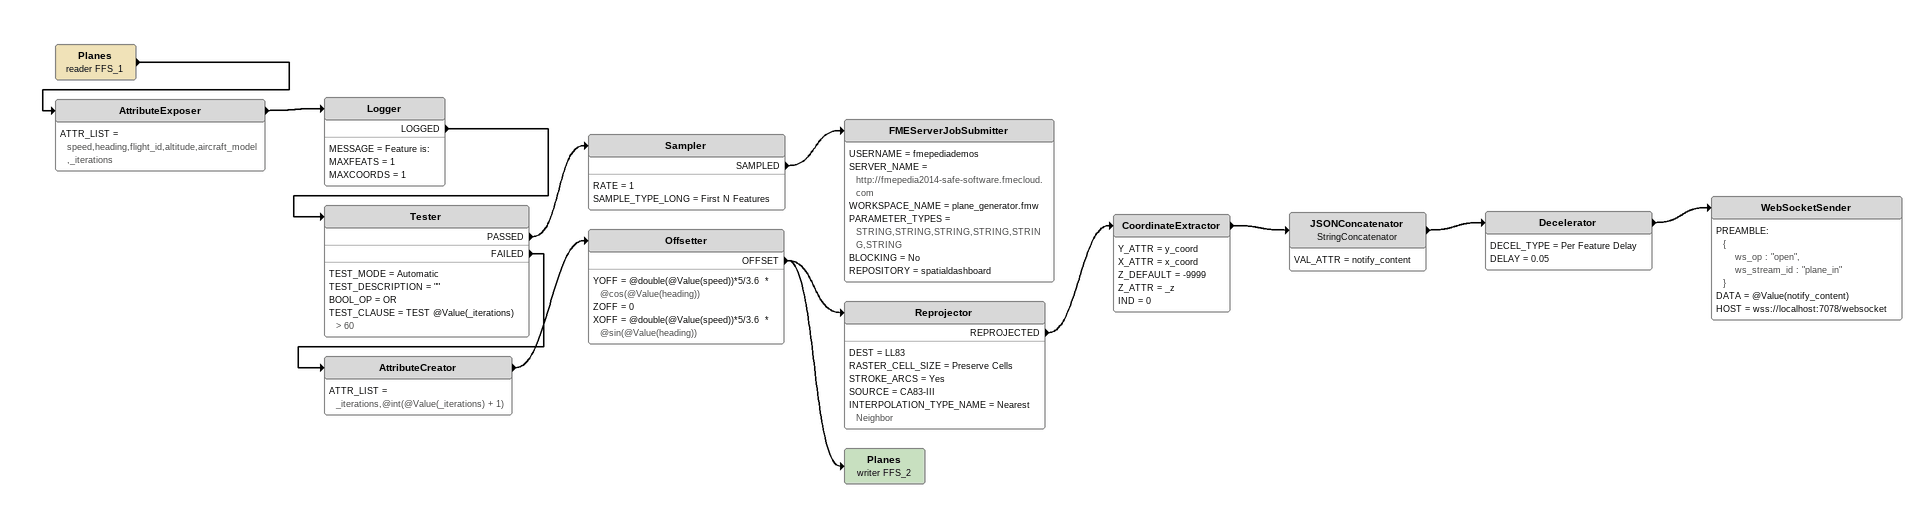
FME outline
Planes (reader FFS_1)
    -> AttributeExposer
AttributeExposer
    ATTR_LIST = speed,heading,flight_id,altitude,aircraft_model,_iterations
    -> Logger
Logger
    MESSAGE = Feature is:
    MAXFEATS = 1
    MAXCOORDS = 1
    LOGGED -> Tester
Tester
    TEST_MODE = Automatic
    TEST_DESCRIPTION = ""
    BOOL_OP = OR
    TEST_CLAUSE = TEST @Value(_iterations) > 60
    PASSED -> Sampler
    FAILED -> AttributeCreator
Sampler
    RATE = 1
    SAMPLE_TYPE_LONG = First N Features
    SAMPLED -> FMEServerJobSubmitter
FMEServerJobSubmitter
    USERNAME = fmepediademos
    SERVER_NAME = http://fmepedia2014-safe-software.fmecloud.com
    WORKSPACE_NAME = plane_generator.fmw
    PARAMETER_TYPES = STRING,STRING,STRING,STRING,STRING,STRING
    BLOCKING = No
    REPOSITORY = spatialdashboard
AttributeCreator
    ATTR_LIST = _iterations,@int(@Value(_iterations) + 1)
    -> Offsetter
Offsetter
    YOFF = @double(@Value(speed))*5/3.6  * @cos(@Value(heading))
    ZOFF = 0
    XOFF = @double(@Value(speed))*5/3.6  * @sin(@Value(heading))
    OFFSET -> Reprojector
    OFFSET -> Planes (writer FFS_2)
Reprojector
    DEST = LL83
    RASTER_CELL_SIZE = Preserve Cells
    STROKE_ARCS = Yes
    SOURCE = CA83-III
    INTERPOLATION_TYPE_NAME = Nearest Neighbor
    REPROJECTED -> CoordinateExtractor
CoordinateExtractor
    Y_ATTR = y_coord
    X_ATTR = x_coord
    Z_DEFAULT = -9999
    Z_ATTR = _z
    IND = 0
    -> JSONConcatenator
JSONConcatenator: StringConcatenator
    VAL_ATTR = notify_content
    -> Decelerator
Decelerator
    DECEL_TYPE = Per Feature Delay
    DELAY = 0.05
    -> WebSocketSender
WebSocketSender
    PREAMBLE:
      {
          ws_op : "open",
          ws_stream_id : "plane_in"
      }
    DATA = @Value(notify_content)
    HOST = wss://localhost:7078/websocket
Planes (writer FFS_2)
